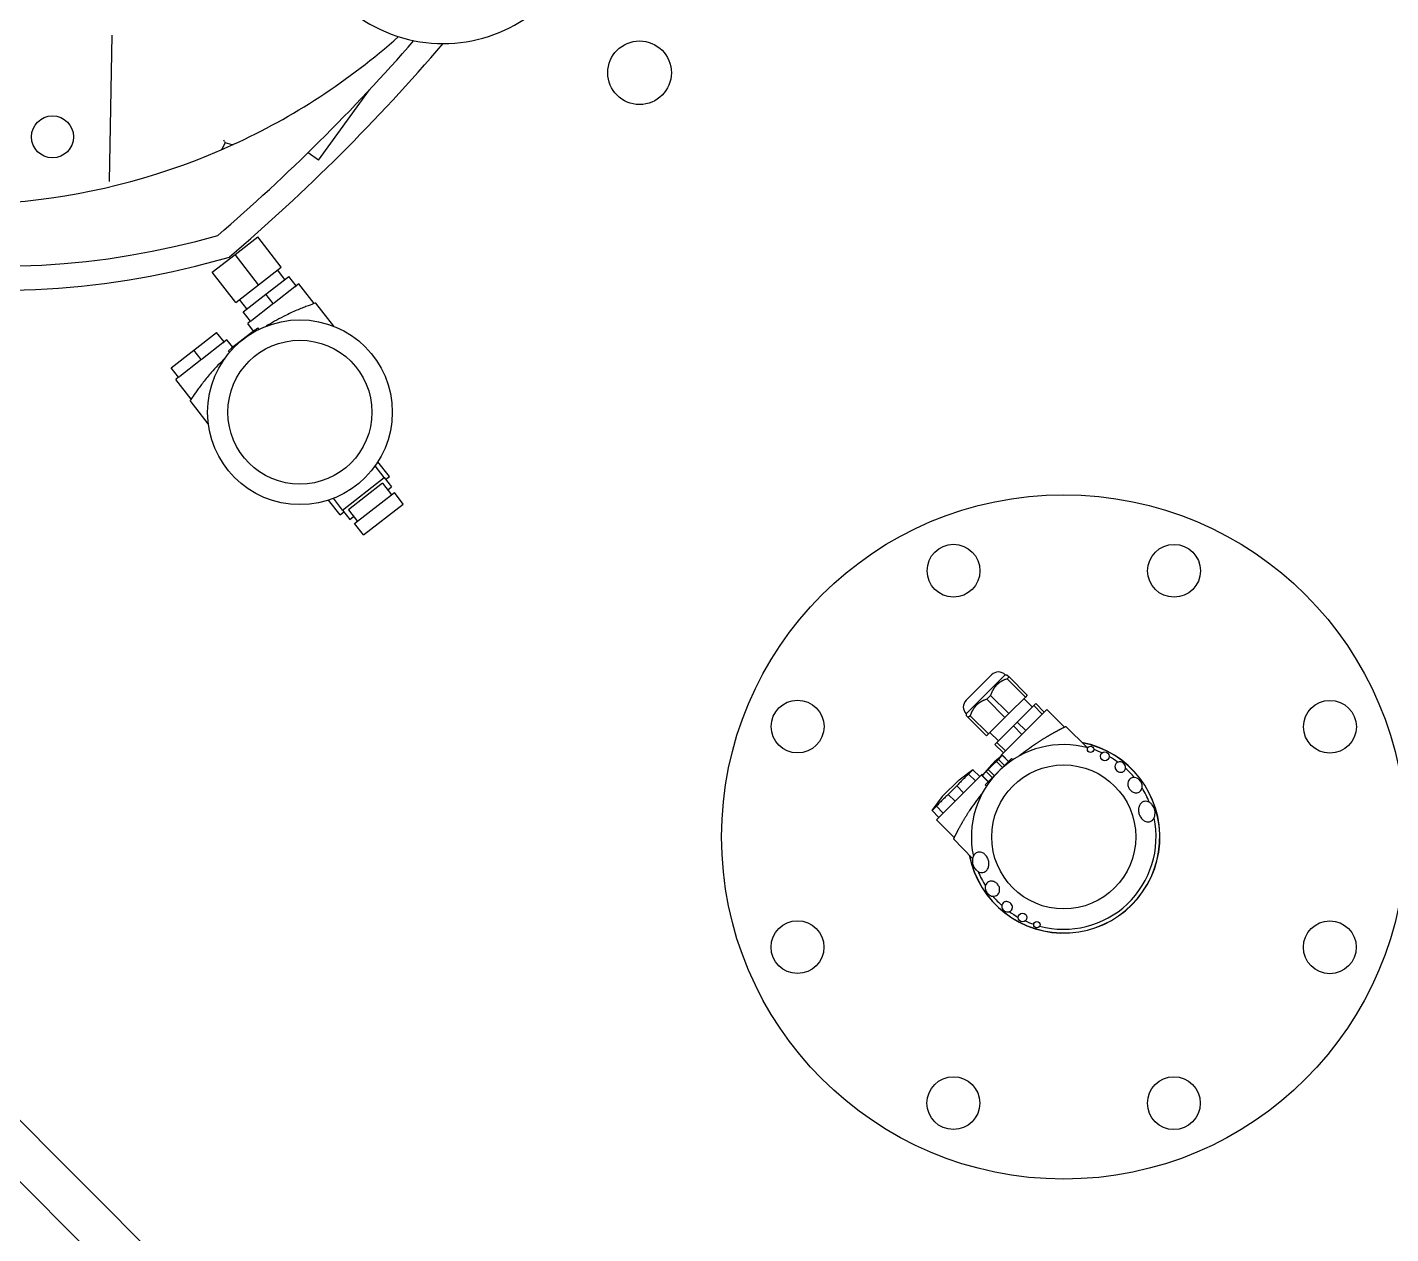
# Model space of a CAD drawing. Header units: millimetres. Extents: x 0 to 118900, y 0 to 84100.
# Drawn here: x 55569 to 56137, y 17801 to 18303 of the extents above; entities that cross this region are included whole.
import ezdxf

# ---------------------------------------------------------------- set-up
doc = ezdxf.new("R2010")
doc.units = ezdxf.units.MM
doc.header["$LTSCALE"] = 100
doc.layers.add('4003-AREA-04.1_F-Foundation', color=7, linetype='Continuous', lineweight=25, true_color=0xadadad)
doc.layers.add('P_Technical Water (TW)', color=140, linetype='Continuous', lineweight=18, true_color=0x00bfff)
doc.layers.add('4003-AREA-04.1_T-Tank', color=7, linetype='Continuous', lineweight=25)
doc.layers.add('Visible', color=7, linetype='Continuous', lineweight=25)

msp = doc.modelspace()

# ---------------------------------------------------------------- linework, layer by layer
at = {"layer": '4003-AREA-04.1_F-Foundation'}
msp.add_circle((55187.91, 18779.59), 12250, dxfattribs=at)
at = {"layer": '4003-AREA-04.1_T-Tank'}
msp.add_circle((55187.91, 18779.59), 11950, dxfattribs=at)
at = {"layer": 'P_Technical Water (TW)'}
for p, q in [((55888.24, 17525.66), (55406.25, 18007.97)), ((55875.51, 17512.94), (55393.51, 17995.25))]:
    msp.add_line(p, q, dxfattribs=at)
at = {"layer": 'Visible'}
for p, q in [((55604.29, 18300.1), (55603.21, 18239.23)), ((55690.36, 18248), (55711.62, 18277.23)), ((55651.51, 18255.29), (55650.16, 18252.53)), ((55651.31, 18255.73), (55651.05, 18256.33)), ((55651.31, 18255.73), (55651.51, 18255.29)), ((55654.46, 18254.45), (55651.51, 18255.29)), ((55690.36, 18248), (55686.06, 18251.12)), ((55603.21, 18239.23), (55603.2, 18239.07)), ((55655.64, 18208.78), (55665.11, 18216.14)), ((55674.93, 18203.51), (55665.11, 18216.14)), ((55646.17, 18201.41), (55655.64, 18208.78)), ((55665.46, 18196.15), (55655.64, 18208.78)), ((55665.46, 18196.15), (55674.93, 18203.51)), ((55676.42, 18198.33), (55673.35, 18202.28)), ((55655.98, 18188.78), (55646.17, 18201.41)), ((55655.98, 18188.78), (55665.46, 18196.15)), ((55668.53, 18192.2), (55678, 18199.56)), ((55681.07, 18195.61), (55678, 18199.56)), ((55682.25, 18196.53), (55681.07, 18195.61)), ((55688.65, 18188.3), (55682.25, 18196.53)), ((55659.05, 18184.83), (55668.53, 18192.2)), ((55671.6, 18188.25), (55668.53, 18192.2)), ((55680.56, 18195.22), (55672.1, 18188.65)), ((55680.56, 18195.22), (55681.07, 18195.61)), ((55660.63, 18186.06), (55657.56, 18190.01)), ((55662.12, 18180.89), (55659.05, 18184.83)), ((55671.09, 18187.85), (55662.63, 18181.28)), ((55671.09, 18187.85), (55671.6, 18188.25)), ((55671.6, 18188.25), (55672.1, 18188.65)), ((55696.76, 18178.83), (55689.25, 18188.5)), ((55662.12, 18180.89), (55660.94, 18179.97)), ((55663.39, 18176.81), (55660.94, 18179.97)), ((55662.12, 18180.89), (55662.63, 18181.28)), ((55638.52, 18168.88), (55648, 18176.24)), ((55651.07, 18172.29), (55648, 18176.24)), ((55652.25, 18173.21), (55651.07, 18172.29)), ((55654.71, 18170.06), (55652.25, 18173.21)), ((55663.93, 18177.23), (55654.17, 18169.64)), ((55663.93, 18177.23), (55665.19, 18178.2)), ((55664.26, 18176.81), (55663.93, 18177.23)), ((55665.69, 18177.55), (55665.19, 18178.2)), ((55629.05, 18161.51), (55638.52, 18168.88)), ((55641.59, 18164.93), (55638.52, 18168.88)), ((55650.56, 18171.9), (55642.1, 18165.33)), ((55650.56, 18171.9), (55651.07, 18172.29)), ((55652.91, 18168.66), (55654.17, 18169.64)), ((55653.41, 18168.01), (55652.91, 18168.66)), ((55654.49, 18169.22), (55654.17, 18169.64)), ((55641.08, 18164.53), (55632.63, 18157.96)), ((55641.08, 18164.53), (55641.59, 18164.93)), ((55641.59, 18164.93), (55642.1, 18165.33)), ((55632.12, 18157.57), (55629.05, 18161.51)), ((55632.12, 18157.57), (55630.93, 18156.65)), ((55637.33, 18148.41), (55630.93, 18156.65)), ((55632.12, 18157.57), (55632.63, 18157.96)), ((55645.78, 18159.54), (55645.78, 18159.54)), ((55644.51, 18138.22), (55636.99, 18147.89)), ((55719.94, 18116.27), (55715.16, 18122.42)), ((55717.78, 18115.79), (55713.98, 18120.68)), ((55700.41, 18102.29), (55717.78, 18115.79)), ((55717.07, 18113.45), (55702.86, 18102.4)), ((55717.07, 18113.45), (55720.83, 18108.61)), ((55717.78, 18115.79), (55720.82, 18111.89)), ((55718.36, 18115.04), (55719.94, 18116.27)), ((55719.24, 18110.66), (55720.82, 18111.89)), ((55699.41, 18100.32), (55694.63, 18106.47)), ((55700.41, 18102.29), (55696.61, 18107.18)), ((55705.44, 18096.64), (55722.02, 18109.53)), ((55725.7, 18104.79), (55722.02, 18109.53)), ((55699.41, 18100.32), (55700.99, 18101.54)), ((55700.41, 18102.29), (55703.45, 18098.39)), ((55702.86, 18102.4), (55706.62, 18097.56)), ((55703.45, 18098.39), (55705.03, 18099.61)), ((55709.12, 18091.9), (55725.7, 18104.79)), ((55709.12, 18091.9), (55705.44, 18096.64)), ((55960.17, 18017.43), (55976.44, 18033.69)), ((55960.18, 18023.09), (55970.79, 18033.69)), ((55976.44, 18033.69), (55977.15, 18033.69)), ((55977.15, 18033.69), (55978.03, 18032.8)), ((55978.03, 18032.8), (55977.23, 18032)), ((55984.83, 18024.4), (55977.23, 18032)), ((55985.63, 18025.2), (55978.03, 18032.8)), ((55970.35, 18025.12), (55968.74, 18023.52)), ((55976.34, 18015.92), (55968.74, 18023.52)), ((55977.95, 18017.52), (55970.35, 18025.12)), ((55977.95, 18017.52), (55984.83, 18024.4)), ((55988.36, 18020.86), (55981.48, 18013.98)), ((55987.75, 18020.25), (55984.22, 18023.79)), ((55985.63, 18025.2), (55984.83, 18024.4)), ((55989.17, 18021.66), (55988.36, 18020.86)), ((55991.9, 18017.33), (55988.36, 18020.86)), ((55992.7, 18018.13), (55989.17, 18021.66)), ((55960.17, 18017.43), (55960.17, 18016.72)), ((55961.06, 18015.84), (55960.17, 18016.72)), ((55961.86, 18016.64), (55961.06, 18015.84)), ((55968.66, 18008.24), (55961.06, 18015.84)), ((55969.46, 18009.04), (55961.86, 18016.64)), ((55969.46, 18009.04), (55976.34, 18015.92)), ((55974.66, 18000.1), (55993.76, 18019.19)), ((55977.95, 18017.52), (55976.34, 18015.92)), ((56001.13, 18011.81), (55993.76, 18019.19)), ((55969.46, 18009.04), (55968.66, 18008.24)), ((55973.61, 18006.11), (55970.07, 18009.65)), ((55979.88, 18012.38), (55972.99, 18005.5)), ((55981.48, 18013.98), (55979.88, 18012.38)), ((55983.41, 18008.84), (55979.88, 18012.38)), ((55985.02, 18010.45), (55981.48, 18013.98)), ((56001.7, 18012.08), (56010.56, 18003.37)), ((55972.99, 18005.5), (55972.19, 18004.7)), ((55975.72, 18001.16), (55972.19, 18004.7)), ((55976.53, 18001.96), (55972.99, 18005.5)), ((55969.23, 17989.01), (55977.98, 17997.76)), ((55972.79, 17997.59), (55973.61, 17998.41)), ((55972.79, 17997.59), (55975.3, 17995.08)), ((55973.61, 17998.41), (55976.12, 17995.9)), ((55974.93, 17999.83), (55974.66, 18000.1)), ((55975.31, 18000.11), (55975.34, 18000.14)), ((55975.31, 18000.11), (55977.82, 17997.6)), ((55975.34, 18000.14), (55977.85, 17997.63)), ((55979.1, 17998.88), (55977.98, 17997.76)), ((55978.35, 17997.39), (55977.98, 17997.76)), ((55979.1, 17998.88), (55979.69, 17998.3)), ((55947.79, 17973.24), (55966.88, 17992.33)), ((55957.2, 17990), (55962.92, 17994.17)), ((55962.99, 17994.1), (55961.2, 17992.3)), ((55961.2, 17992.3), (55964.03, 17989.48)), ((55962.92, 17994.17), (55962.99, 17994.1)), ((55962.99, 17994.1), (55965.82, 17991.27)), ((55966.85, 17991.65), (55966.88, 17991.68)), ((55966.85, 17991.65), (55969.36, 17989.14)), ((55967.15, 17992.06), (55966.88, 17992.33)), ((55966.88, 17991.68), (55969.38, 17989.17)), ((55968.57, 17993.38), (55969.4, 17994.2)), ((55968.57, 17993.38), (55971.08, 17990.87)), ((55969.4, 17994.2), (55971.9, 17991.69)), ((55957.2, 17990), (55950.12, 17982.93)), ((55956.3, 17987.4), (55952.71, 17983.82)), ((55956.3, 17987.4), (55959.13, 17984.57)), ((55969.23, 17989.01), (55968.1, 17987.89)), ((55968.68, 17987.3), (55968.1, 17987.89)), ((55969.23, 17989.01), (55969.6, 17988.64)), ((55950.12, 17982.93), (55945.95, 17977.2)), ((55952.71, 17983.82), (55955.54, 17980.99)), ((55946.02, 17977.13), (55945.95, 17977.2)), ((55947.81, 17978.92), (55946.02, 17977.13)), ((55946.02, 17977.13), (55948.85, 17974.3)), ((55947.81, 17978.92), (55950.64, 17976.09)), ((55955.16, 17965.86), (55947.79, 17973.24)), ((55954.88, 17965.3), (55962.85, 17957.19))]:
    msp.add_line(p, q, dxfattribs=at)
for centre, radius in [((55824.14, 18284.41), 13.25), ((55579.62, 18257.7), 8.75), ((55682.68, 18143.03), 38.47), ((55682.68, 18143.03), 29.99), ((56000.82, 17966.15), 142.5), ((55954.93, 18077.03), 11), ((56046.77, 18077), 11), ((55889.97, 18012.11), 11), ((56111.7, 18012.04), 11), ((56011.99, 18002.66), 1.31), ((56017.93, 17999.72), 1.82), ((56000.82, 17966.15), 30), ((55889.94, 17920.27), 11), ((55983.7, 17932.58), 1.82), ((55989.64, 17929.64), 1.31), ((56111.67, 17920.19), 11), ((55954.86, 17855.3), 11), ((56046.7, 17855.27), 11)]:
    msp.add_circle(centre, radius, dxfattribs=at)
for centre, radius, start, end in [((55187.91, 18779.59), 12796, 225.675698, 85.418923), ((55187.91, 18779.59), 12250, 248.674309, 61.10467), ((55187.91, 18779.59), 2654.3, 191.60929, 78.39071), ((55187.91, 18779.59), 2606, 191.09973, 78.90027), ((55187.91, 18779.59), 2600, 197.34214, 78.87433), ((55540.59, 18504.63), 275, 70.3994, 293.4223), ((55742.39, 18357.91), 61.35, 179.3366, 108.6257), ((55540.59, 18504.63), 275, 294.5401, 311.7526), ((55127.3, 18823.66), 800, 310.64729, 318.90321), ((55127.3, 18823.66), 810, 310.49425, 319.40311), ((55558.23, 18528.9), 325, 233.9812, 286.113), ((55558.23, 18528.9), 335, 233.9812, 286.4864), ((55540.59, 18504.63), 275, 293.4223, 294.5401), ((55721.03, 18093.69), 100, 116.9034, 121.6251), ((55721.03, 18093.69), 100, 134.0872, 138.8089), ((55973.61, 18030.86), 4, 44.9812, 134.9812), ((55963, 18020.26), 4, 134.9812, 224.9812), ((56000.82, 17966.15), 40.05, 190.9099, 79.0524), ((56000.82, 17966.15), 40, 191.018, 78.9443), ((56000.82, 17966.15), 38.47, 74.8865, 191.963), ((56045, 17921.94), 100, 124.0284, 128.7502), ((56012.02, 18002.76), 1.21, 69.5116, 76.4509), ((55999.05, 17967.92), 40, 126.3542, 143.6081), ((55999.05, 17967.92), 39.62, 131.5113, 138.451), ((56000.82, 17966.15), 38.47, 65.4423, 71.0758), ((56017.98, 17999.81), 1.72, 59.5481, 66.4142), ((56000.82, 17966.15), 38.47, 54.0225, 60.5201), ((56024.1, 17994.89), 2.51, 47.5778, 54.3845), ((56000.82, 17966.15), 38.47, 39.9654, 47.9398), ((56029.67, 17987.1), 3.86, 32.6046, 39.3598), ((56000.82, 17966.15), 38.47, 21.9993, 31.9969), ((56045, 17921.94), 100, 141.2122, 145.9339), ((56000.82, 17966.15), 38.47, 254.8865, 11.963), ((56000.82, 17966.15), 38.47, 201.9993, 211.9969), ((55971.96, 17945.2), 3.86, 212.6046, 219.3598), ((56000.82, 17966.15), 38.47, 219.9654, 227.9398), ((55977.53, 17937.41), 2.51, 227.5778, 234.3845), ((56000.82, 17966.15), 38.47, 234.0225, 240.5201), ((55983.65, 17932.5), 1.72, 239.5481, 246.4142), ((56000.82, 17966.15), 38.47, 245.4423, 251.0758), ((55989.61, 17929.55), 1.21, 249.5116, 256.4509)]:
    msp.add_arc(centre, radius, start, end, dxfattribs=at)
for centre, major_axis, ratio, start_param, end_param in [((55654.6, 18254.93), (0.215, -0.452), 0.999391, 5.560421, 6.268014), ((55649.71, 18252.75), (0.192, -0.462), 0.999391, 0.01517, 0.722764), ((56002.42, 17971.29), (-28.01, 28.02), 0.5, 6.222626, 6.343745), ((55995.68, 17964.55), (-28.01, 28.02), 0.5, 6.222626, 6.343745)]:
    msp.add_ellipse(centre, major_axis=major_axis, ratio=ratio, start_param=start_param, end_param=end_param, dxfattribs=at)
for points, knots in [([(55689.25, 18188.5), (55689.25, 18188.5), (55689.25, 18188.5), (55689.22, 18188.49), (55688.86, 18188.37), (55687.48, 18187.89), (55686.45, 18187.53), (55683.89, 18186.54), (55682.36, 18185.92), (55679.13, 18184.5), (55677.45, 18183.71), (55675.78, 18182.86)], [-2.25706, -2.25706, -2.25706, -2.25706, -2.237427, -2.237427, -1.702767, -1.702767, -1.13974, -1.13974, -0.560633, -0.560633, 0, 0, 0, 0]), ([(55645.78, 18159.54), (55644.61, 18158.2), (55643.48, 18156.84), (55641.42, 18154.23), (55640.5, 18152.99), (55638.94, 18150.81), (55638.3, 18149.87), (55637.4, 18148.52), (55637.12, 18148.09), (55637, 18147.9), (55636.99, 18147.89), (55636.99, 18147.89)], [-3.204029, -3.204029, -3.204029, -3.204029, -2.670229, -2.670229, -2.139018, -2.139018, -1.601802, -1.601802, -1.084933, -1.084933, -0.949074, -0.949074, -0.949074, -0.949074]), ([(55977.23, 18032), (55977.03, 18031.93), (55976.83, 18031.86), (55976.63, 18031.78), (55976.43, 18031.71), (55976.23, 18031.62), (55976.04, 18031.54), (55975.94, 18031.5), (55975.84, 18031.45), (55975.75, 18031.41), (55975.65, 18031.36), (55975.55, 18031.31), (55975.46, 18031.27), (55975.36, 18031.22), (55975.27, 18031.17), (55975.18, 18031.12), (55975.08, 18031.07), (55974.99, 18031.02), (55974.9, 18030.96), (55974.81, 18030.91), (55974.72, 18030.86), (55974.63, 18030.8), (55974.54, 18030.74), (55974.45, 18030.69), (55974.36, 18030.63), (55974.27, 18030.57), (55974.19, 18030.51), (55974.1, 18030.45), (55974.01, 18030.39), (55973.93, 18030.33), (55973.85, 18030.27), (55973.76, 18030.2), (55973.68, 18030.14), (55973.6, 18030.07), (55973.52, 18030.01), (55973.44, 18029.94), (55973.36, 18029.87), (55973.28, 18029.8), (55973.2, 18029.73), (55973.13, 18029.66), (55973.05, 18029.59), (55972.98, 18029.52), (55972.9, 18029.44), (55972.83, 18029.37), (55972.76, 18029.3), (55972.69, 18029.22), (55972.61, 18029.14), (55972.54, 18029.07), (55972.48, 18028.99), (55972.41, 18028.91), (55972.34, 18028.83), (55972.27, 18028.75), (55972.21, 18028.67), (55972.14, 18028.58), (55972.08, 18028.5), (55972.02, 18028.42), (55971.96, 18028.33), (55971.89, 18028.25), (55971.83, 18028.16), (55971.77, 18028.07), (55971.72, 18027.99), (55971.66, 18027.9), (55971.6, 18027.81), (55971.55, 18027.72), (55971.49, 18027.63), (55971.44, 18027.54), (55971.38, 18027.45), (55971.33, 18027.35), (55971.28, 18027.26), (55971.23, 18027.17), (55971.18, 18027.08), (55971.13, 18026.98), (55971.08, 18026.89), (55971.03, 18026.79), (55970.99, 18026.7), (55970.94, 18026.6), (55970.9, 18026.51), (55970.85, 18026.41), (55970.81, 18026.31), (55970.77, 18026.21), (55970.73, 18026.12), (55970.69, 18026.02), (55970.65, 18025.92), (55970.61, 18025.82), (55970.57, 18025.72), (55970.49, 18025.53), (55970.42, 18025.33), (55970.35, 18025.12)], [0, 0, 0, 0, 0.722756, 0.722756, 0.722756, 1.448845, 1.448845, 1.448845, 1.812603, 1.812603, 1.812603, 2.176577, 2.176577, 2.176577, 2.540594, 2.540594, 2.540594, 2.904496, 2.904496, 2.904496, 3.268148, 3.268148, 3.268148, 3.631435, 3.631435, 3.631435, 3.994266, 3.994266, 3.994266, 4.356578, 4.356578, 4.356578, 4.718339, 4.718339, 4.718339, 5.079553, 5.079553, 5.079553, 5.440261, 5.440261, 5.440261, 5.800606, 5.800606, 5.800606, 6.161287, 6.161287, 6.161287, 6.522511, 6.522511, 6.522511, 6.884273, 6.884273, 6.884273, 7.246531, 7.246531, 7.246531, 7.609213, 7.609213, 7.609213, 7.972215, 7.972215, 7.972215, 8.335411, 8.335411, 8.335411, 8.698655, 8.698655, 8.698655, 9.06178, 9.06178, 9.06178, 9.424603, 9.424603, 9.424603, 9.786929, 9.786929, 9.786929, 10.14855, 10.14855, 10.14855, 10.50925, 10.50925, 10.50925, 10.869506, 10.869506, 10.869506, 11.590283, 11.590283, 11.590283, 11.590283]), ([(55968.74, 18023.52), (55968.54, 18023.45), (55968.34, 18023.38), (55968.14, 18023.3), (55967.94, 18023.22), (55967.74, 18023.14), (55967.55, 18023.06), (55967.45, 18023.01), (55967.35, 18022.97), (55967.26, 18022.92), (55967.16, 18022.88), (55967.07, 18022.83), (55966.97, 18022.78), (55966.88, 18022.73), (55966.78, 18022.69), (55966.69, 18022.64), (55966.6, 18022.59), (55966.5, 18022.53), (55966.41, 18022.48), (55966.32, 18022.43), (55966.23, 18022.37), (55966.14, 18022.32), (55966.05, 18022.26), (55965.96, 18022.21), (55965.87, 18022.15), (55965.78, 18022.09), (55965.7, 18022.03), (55965.61, 18021.97), (55965.53, 18021.91), (55965.44, 18021.85), (55965.36, 18021.78), (55965.27, 18021.72), (55965.19, 18021.66), (55965.11, 18021.59), (55965.03, 18021.52), (55964.95, 18021.46), (55964.87, 18021.39), (55964.79, 18021.32), (55964.71, 18021.25), (55964.64, 18021.18), (55964.56, 18021.11), (55964.49, 18021.04), (55964.41, 18020.96), (55964.34, 18020.89), (55964.27, 18020.81), (55964.2, 18020.74), (55964.13, 18020.66), (55964.06, 18020.58), (55963.99, 18020.5), (55963.92, 18020.43), (55963.85, 18020.35), (55963.79, 18020.26), (55963.72, 18020.18), (55963.66, 18020.1), (55963.59, 18020.02), (55963.53, 18019.93), (55963.47, 18019.85), (55963.41, 18019.76), (55963.35, 18019.68), (55963.29, 18019.59), (55963.23, 18019.5), (55963.17, 18019.41), (55963.11, 18019.33), (55963.06, 18019.24), (55963, 18019.15), (55962.95, 18019.06), (55962.9, 18018.96), (55962.84, 18018.87), (55962.79, 18018.78), (55962.74, 18018.69), (55962.69, 18018.59), (55962.64, 18018.5), (55962.59, 18018.4), (55962.55, 18018.31), (55962.5, 18018.21), (55962.45, 18018.12), (55962.41, 18018.02), (55962.37, 18017.93), (55962.32, 18017.83), (55962.28, 18017.73), (55962.24, 18017.63), (55962.2, 18017.54), (55962.16, 18017.44), (55962.12, 18017.34), (55962.08, 18017.24), (55962, 18017.04), (55961.93, 18016.84), (55961.86, 18016.64)], [0, 0, 0, 0, 0.722756, 0.722756, 0.722756, 1.448845, 1.448845, 1.448845, 1.812603, 1.812603, 1.812603, 2.176577, 2.176577, 2.176577, 2.540594, 2.540594, 2.540594, 2.904496, 2.904496, 2.904496, 3.268148, 3.268148, 3.268148, 3.631435, 3.631435, 3.631435, 3.994266, 3.994266, 3.994266, 4.356578, 4.356578, 4.356578, 4.718339, 4.718339, 4.718339, 5.079553, 5.079553, 5.079553, 5.440261, 5.440261, 5.440261, 5.800606, 5.800606, 5.800606, 6.161287, 6.161287, 6.161287, 6.522511, 6.522511, 6.522511, 6.884273, 6.884273, 6.884273, 7.246531, 7.246531, 7.246531, 7.609213, 7.609213, 7.609213, 7.972215, 7.972215, 7.972215, 8.335411, 8.335411, 8.335411, 8.698655, 8.698655, 8.698655, 9.06178, 9.06178, 9.06178, 9.424603, 9.424603, 9.424603, 9.786929, 9.786929, 9.786929, 10.14855, 10.14855, 10.14855, 10.50925, 10.50925, 10.50925, 10.869506, 10.869506, 10.869506, 11.590283, 11.590283, 11.590283, 11.590283]), ([(56001.7, 18012.08), (56001.7, 18012.08), (56001.7, 18012.08), (56001.7, 18012.08), (56001.7, 18012.08), (56001.69, 18012.08), (56001.69, 18012.08), (56001.68, 18012.08), (56001.67, 18012.07), (56001.66, 18012.07), (56001.66, 18012.06), (56001.65, 18012.06), (56001.64, 18012.06), (56001.63, 18012.05), (56001.63, 18012.05), (56001.62, 18012.05), (56001.6, 18012.04), (56001.58, 18012.03), (56001.56, 18012.02), (56001.54, 18012.01), (56001.51, 18011.99), (56001.48, 18011.98), (56001.45, 18011.97), (56001.42, 18011.95), (56001.39, 18011.93), (56001.35, 18011.92), (56001.32, 18011.9), (56001.28, 18011.88), (56001.24, 18011.86), (56001.2, 18011.84), (56001.15, 18011.82), (56001.11, 18011.8), (56001.06, 18011.78), (56001.01, 18011.75), (56000.96, 18011.73), (56000.91, 18011.7), (56000.85, 18011.67), (56000.8, 18011.65), (56000.74, 18011.62), (56000.68, 18011.59), (56000.62, 18011.56), (56000.56, 18011.53), (56000.49, 18011.5), (56000.43, 18011.46), (56000.36, 18011.43), (56000.29, 18011.4), (56000.16, 18011.33), (56000.01, 18011.25), (55999.85, 18011.17), (55999.77, 18011.13), (55999.69, 18011.09), (55999.61, 18011.05), (55999.53, 18011.01), (55999.44, 18010.97), (55999.36, 18010.92), (55999.27, 18010.88), (55999.18, 18010.83), (55999.09, 18010.78), (55999, 18010.74), (55998.9, 18010.69), (55998.81, 18010.64), (55998.71, 18010.59), (55998.62, 18010.54), (55998.52, 18010.49), (55998.42, 18010.44), (55998.32, 18010.38), (55998.22, 18010.33), (55998.12, 18010.27), (55998.01, 18010.22), (55997.91, 18010.16), (55997.8, 18010.11), (55997.69, 18010.05), (55997.59, 18009.99), (55997.48, 18009.93), (55997.37, 18009.87), (55997.26, 18009.81), (55997.2, 18009.78), (55997.15, 18009.75), (55997.09, 18009.72), (55997.03, 18009.69), (55996.98, 18009.66), (55996.92, 18009.63), (55996.81, 18009.57), (55996.69, 18009.5), (55996.57, 18009.44), (55996.46, 18009.37), (55996.34, 18009.31), (55996.22, 18009.24), (55996.1, 18009.17), (55995.98, 18009.11), (55995.85, 18009.04), (55995.73, 18008.97), (55995.61, 18008.9), (55995.48, 18008.83), (55995.36, 18008.76), (55995.23, 18008.68), (55995.11, 18008.61), (55994.98, 18008.54), (55994.85, 18008.46), (55994.72, 18008.39), (55994.59, 18008.31), (55994.46, 18008.24), (55994.33, 18008.16), (55994.2, 18008.08), (55994.07, 18008.01), (55993.94, 18007.93), (55993.81, 18007.85), (55993.67, 18007.77), (55993.54, 18007.69), (55993.41, 18007.61), (55993.27, 18007.53), (55993.14, 18007.45), (55993.01, 18007.37), (55992.87, 18007.29), (55992.74, 18007.2), (55992.67, 18007.16), (55992.6, 18007.12), (55992.53, 18007.08), (55992.47, 18007.04), (55992.4, 18006.99), (55992.33, 18006.95), (55992.2, 18006.87), (55992.06, 18006.78), (55991.92, 18006.7), (55991.79, 18006.61), (55991.65, 18006.53), (55991.51, 18006.44), (55991.37, 18006.35), (55991.24, 18006.27), (55991.1, 18006.18), (55990.96, 18006.09), (55990.82, 18006), (55990.69, 18005.91), (55990.55, 18005.82), (55990.41, 18005.73), (55990.27, 18005.64), (55990.14, 18005.55), (55990, 18005.46), (55989.86, 18005.37), (55989.72, 18005.28), (55989.58, 18005.19), (55989.45, 18005.1), (55989.31, 18005), (55989.17, 18004.91), (55989.04, 18004.82)], [9.447944, 9.447944, 9.447944, 9.447944, 9.49247, 9.49247, 9.49247, 9.991617, 9.991617, 9.991617, 10.489447, 10.489447, 10.489447, 10.73778, 10.73778, 10.73778, 10.986052, 10.986052, 10.986052, 11.483724, 11.483724, 11.483724, 11.9827, 11.9827, 11.9827, 12.482694, 12.482694, 12.482694, 12.983388, 12.983388, 12.983388, 13.48444, 13.48444, 13.48444, 13.985492, 13.985492, 13.985492, 14.486179, 14.486179, 14.486179, 14.986134, 14.986134, 14.986134, 15.485003, 15.485003, 15.485003, 15.982444, 15.982444, 15.982444, 16.977056, 16.977056, 16.977056, 17.476159, 17.476159, 17.476159, 17.976163, 17.976163, 17.976163, 18.476785, 18.476785, 18.476785, 18.97772, 18.97772, 18.97772, 19.478652, 19.478652, 19.478652, 19.979255, 19.979255, 19.979255, 20.479202, 20.479202, 20.479202, 20.978172, 20.978172, 20.978172, 21.475853, 21.475853, 21.475853, 21.724121, 21.724121, 21.724121, 21.972446, 21.972446, 21.972446, 22.470175, 22.470175, 22.470175, 22.969147, 22.969147, 22.969147, 23.469105, 23.469105, 23.469105, 23.969769, 23.969769, 23.969769, 24.470851, 24.470851, 24.470851, 24.97205, 24.97205, 24.97205, 25.473065, 25.473065, 25.473065, 25.973598, 25.973598, 25.973598, 26.473358, 26.473358, 26.473358, 26.972066, 26.972066, 26.972066, 27.469467, 27.469467, 27.469467, 27.71765, 27.71765, 27.71765, 27.96591, 27.96591, 27.96591, 28.462855, 28.462855, 28.462855, 28.960125, 28.960125, 28.960125, 29.45743, 29.45743, 29.45743, 29.954485, 29.954485, 29.954485, 30.451011, 30.451011, 30.451011, 30.947254, 30.947254, 30.947254, 31.443467, 31.443467, 31.443467, 31.939661, 31.939661, 31.939661, 31.939661]), ([(56023.49, 17997.31), (56023.39, 17997.28), (56023.35, 17997.26), (56023.09, 17997.15), (56022.89, 17997.02), (56022.56, 17996.69), (56022.42, 17996.5), (56022.26, 17996.12), (56022.17, 17995.88), (56022.15, 17995.26), (56022.2, 17994.97), (56022.42, 17994.39), (56022.59, 17994.11), (56023.04, 17993.63), (56023.32, 17993.43), (56023.89, 17993.17), (56024.18, 17993.09), (56024.75, 17993.05), (56025.02, 17993.08), (56025.27, 17993.16)], [-0.8880941, -0.8880941, -0.8880941, -0.8880941, -0.8540851, -0.8540851, -0.7043262, -0.7043262, -0.5505729, -0.5505729, -0.4535132, -0.4535132, -0.367199, -0.367199, -0.26893, -0.26893, -0.1703214, -0.1703214, -0.0796423, -0.0796423, 0, 0, 0, 0]), ([(56025.27, 17993.16), (56025.42, 17993.21), (56025.57, 17993.28), (56025.84, 17993.44), (56025.97, 17993.54), (56026.27, 17993.86), (56026.39, 17994.07), (56026.53, 17994.43), (56026.62, 17994.69), (56026.6, 17995.34), (56026.53, 17995.63), (56026.28, 17996.21), (56026.08, 17996.48), (56025.61, 17996.93), (56025.34, 17997.11), (56024.74, 17997.35), (56024.45, 17997.4), (56023.96, 17997.41), (56023.77, 17997.4), (56023.49, 17997.31)], [-2.02087, -2.02087, -2.02087, -2.02087, -1.877254, -1.877254, -1.733386, -1.733386, -1.484034, -1.484034, -1.280209, -1.280209, -1.106342, -1.106342, -0.913487, -0.913487, -0.72369, -0.72369, -0.538223, -0.538223, -0.390034, -0.390034, -0.390034, -0.390034]), ([(55961.2, 17992.3), (55960.99, 17992.11), (55960.77, 17991.92), (55960.56, 17991.72), (55960.35, 17991.53), (55960.13, 17991.33), (55959.92, 17991.13), (55959.71, 17990.94), (55959.5, 17990.74), (55959.3, 17990.53), (55959.19, 17990.43), (55959.09, 17990.33), (55958.99, 17990.23), (55958.88, 17990.13), (55958.78, 17990.03), (55958.68, 17989.93), (55958.47, 17989.72), (55958.27, 17989.52), (55958.07, 17989.31), (55957.87, 17989.1), (55957.67, 17988.89), (55957.47, 17988.68), (55957.27, 17988.47), (55957.08, 17988.26), (55956.88, 17988.05), (55956.69, 17987.83), (55956.49, 17987.62), (55956.3, 17987.4)], [0, 0, 0, 0, 1.001074, 1.001074, 1.001074, 2.00226, 2.00226, 2.00226, 3.003465, 3.003465, 3.003465, 3.504049, 3.504049, 3.504049, 4.004609, 4.004609, 4.004609, 5.005639, 5.005639, 5.005639, 6.006706, 6.006706, 6.006706, 7.00786, 7.00786, 7.00786, 8.009049, 8.009049, 8.009049, 8.009049]), ([(56031.53, 17990.48), (56031.47, 17990.52), (56031.41, 17990.55), (56031.02, 17990.73), (56030.67, 17990.83), (56029.88, 17990.9), (56029.52, 17990.84), (56029, 17990.68), (56028.72, 17990.55), (56028.2, 17990.13), (56027.98, 17989.87), (56027.65, 17989.25), (56027.54, 17988.9), (56027.45, 17988.09), (56027.5, 17987.64), (56027.77, 17986.72), (56028.02, 17986.26), (56028.65, 17985.49), (56029.04, 17985.16), (56029.47, 17984.93)], [-0.969635, -0.969635, -0.969635, -0.969635, -0.9516039, -0.9516039, -0.8590401, -0.8590401, -0.7468642, -0.7468642, -0.6448206, -0.6448206, -0.5452979, -0.5452979, -0.4337363, -0.4337363, -0.3009485, -0.3009485, -0.1487815, -0.1487815, 0, 0, 0, 0]), ([(56029.47, 17984.93), (56029.69, 17984.81), (56029.91, 17984.72), (56030.38, 17984.58), (56030.62, 17984.54), (56031.23, 17984.52), (56031.56, 17984.58), (56032.08, 17984.77), (56032.33, 17984.9), (56032.81, 17985.29), (56033.02, 17985.55), (56033.36, 17986.17), (56033.46, 17986.53), (56033.55, 17987.34), (56033.49, 17987.8), (56033.22, 17988.72), (56032.96, 17989.18), (56032.25, 17990.04), (56031.84, 17990.31), (56031.53, 17990.48)], [-1.0291835, -1.0291835, -1.0291835, -1.0291835, -0.9910934, -0.9910934, -0.952916, -0.952916, -0.8965015, -0.8965015, -0.8521566, -0.8521566, -0.803104, -0.803104, -0.7474184, -0.7474184, -0.681095, -0.681095, -0.6048226, -0.6048226, -0.5137114, -0.5137114, -0.5137114, -0.5137114]), ([(55952.71, 17983.82), (55952.5, 17983.63), (55952.28, 17983.44), (55952.07, 17983.24), (55951.86, 17983.05), (55951.65, 17982.85), (55951.44, 17982.65), (55951.22, 17982.45), (55951.02, 17982.25), (55950.81, 17982.05), (55950.7, 17981.95), (55950.6, 17981.85), (55950.5, 17981.75), (55950.4, 17981.65), (55950.29, 17981.55), (55950.19, 17981.44), (55949.99, 17981.24), (55949.78, 17981.03), (55949.58, 17980.83), (55949.38, 17980.62), (55949.18, 17980.41), (55948.98, 17980.2), (55948.78, 17979.99), (55948.59, 17979.78), (55948.39, 17979.57), (55948.2, 17979.35), (55948, 17979.14), (55947.81, 17978.92)], [0, 0, 0, 0, 1.001074, 1.001074, 1.001074, 2.00226, 2.00226, 2.00226, 3.003465, 3.003465, 3.003465, 3.504049, 3.504049, 3.504049, 4.004609, 4.004609, 4.004609, 5.005639, 5.005639, 5.005639, 6.006706, 6.006706, 6.006706, 7.00786, 7.00786, 7.00786, 8.009049, 8.009049, 8.009049, 8.009049]), ([(56038.5, 17974.23), (56038.67, 17974.59), (56038.77, 17974.99), (56038.88, 17975.79), (56038.89, 17976.2), (56038.78, 17977.34), (56038.56, 17978.07), (56037.9, 17979.29), (56037.53, 17979.74), (56036.85, 17980.36), (56036.47, 17980.61), (56035.7, 17980.92), (56035.34, 17980.98), (56034.66, 17981.01), (56034.33, 17980.96), (56033.67, 17980.72), (56033.36, 17980.51), (56032.87, 17980.06), (56032.58, 17979.73), (56032.35, 17979.22)], [-1.609031, -1.609031, -1.609031, -1.609031, -1.482703, -1.482703, -1.356113, -1.356113, -1.130422, -1.130422, -0.927719, -0.927719, -0.736307, -0.736307, -0.5717, -0.5717, -0.381786, -0.381786, -0.170571, -0.170571, 0, 0, 0, 0]), ([(55962.16, 17977.96), (55961.97, 17977.68), (55961.79, 17977.41), (55961.6, 17977.13), (55961.51, 17977), (55961.42, 17976.86), (55961.33, 17976.72), (55961.24, 17976.58), (55961.15, 17976.45), (55961.06, 17976.31), (55960.97, 17976.17), (55960.89, 17976.03), (55960.8, 17975.9), (55960.71, 17975.76), (55960.62, 17975.62), (55960.53, 17975.48), (55960.45, 17975.34), (55960.36, 17975.21), (55960.27, 17975.07), (55960.19, 17974.93), (55960.1, 17974.8), (55960.02, 17974.66), (55959.93, 17974.52), (55959.85, 17974.39), (55959.77, 17974.25), (55959.68, 17974.11), (55959.6, 17973.98), (55959.52, 17973.84), (55959.44, 17973.71), (55959.35, 17973.57), (55959.27, 17973.44), (55959.19, 17973.31), (55959.12, 17973.17), (55959.04, 17973.04), (55958.96, 17972.91), (55958.88, 17972.78), (55958.8, 17972.65), (55958.73, 17972.52), (55958.65, 17972.39), (55958.58, 17972.26), (55958.5, 17972.13), (55958.43, 17972.01), (55958.36, 17971.88), (55958.32, 17971.82), (55958.28, 17971.76), (55958.25, 17971.69), (55958.21, 17971.63), (55958.18, 17971.57), (55958.14, 17971.51), (55958.07, 17971.38), (55958, 17971.26), (55957.93, 17971.14), (55957.86, 17971.02), (55957.8, 17970.9), (55957.73, 17970.78), (55957.66, 17970.66), (55957.6, 17970.54), (55957.53, 17970.42), (55957.47, 17970.3), (55957.4, 17970.19), (55957.34, 17970.07), (55957.28, 17969.96), (55957.21, 17969.85), (55957.15, 17969.73), (55957.09, 17969.62), (55957.03, 17969.51), (55956.97, 17969.4), (55956.92, 17969.29), (55956.86, 17969.19), (55956.8, 17969.08), (55956.75, 17968.98), (55956.69, 17968.87), (55956.64, 17968.77), (55956.58, 17968.67), (55956.53, 17968.57), (55956.48, 17968.47), (55956.43, 17968.37), (55956.38, 17968.28), (55956.33, 17968.18), (55956.28, 17968.09), (55956.23, 17968), (55956.18, 17967.91), (55956.14, 17967.82), (55956.09, 17967.73), (55956.05, 17967.64), (55956, 17967.55), (55955.96, 17967.47), (55955.92, 17967.39), (55955.88, 17967.3), (55955.83, 17967.22), (55955.79, 17967.15), (55955.75, 17967.07), (55955.72, 17966.99), (55955.68, 17966.92), (55955.64, 17966.84), (55955.61, 17966.77), (55955.57, 17966.7), (55955.54, 17966.63), (55955.5, 17966.57), (55955.47, 17966.5), (55955.44, 17966.44), (55955.41, 17966.37), (55955.38, 17966.31), (55955.35, 17966.25), (55955.32, 17966.2), (55955.29, 17966.14), (55955.27, 17966.09), (55955.24, 17966.03), (55955.22, 17965.99), (55955.19, 17965.94), (55955.17, 17965.89), (55955.15, 17965.84), (55955.13, 17965.8), (55955.1, 17965.76), (55955.09, 17965.72), (55955.07, 17965.68), (55955.05, 17965.64), (55955.03, 17965.61), (55955.02, 17965.58), (55955, 17965.55), (55954.99, 17965.52), (55954.97, 17965.49), (55954.96, 17965.46), (55954.95, 17965.44), (55954.94, 17965.42), (55954.93, 17965.4), (55954.92, 17965.38), (55954.91, 17965.36), (55954.91, 17965.35), (55954.9, 17965.34), (55954.89, 17965.32), (55954.89, 17965.32), (55954.89, 17965.31), (55954.88, 17965.3), (55954.88, 17965.3), (55954.88, 17965.3), (55954.88, 17965.3), (55954.88, 17965.3), (55954.88, 17965.3)], [0, 0, 0, 0, 0.992128, 0.992128, 0.992128, 1.48835, 1.48835, 1.48835, 1.984511, 1.984511, 1.984511, 2.481689, 2.481689, 2.481689, 2.980163, 2.980163, 2.980163, 3.479687, 3.479687, 3.479687, 3.979993, 3.979993, 3.979993, 4.480793, 4.480793, 4.480793, 4.981792, 4.981792, 4.981792, 5.482687, 5.482687, 5.482687, 5.983175, 5.983175, 5.983175, 6.482958, 6.482958, 6.482958, 6.981751, 6.981751, 6.981751, 7.479281, 7.479281, 7.479281, 7.727495, 7.727495, 7.727495, 7.975713, 7.975713, 7.975713, 8.473268, 8.473268, 8.473268, 8.972089, 8.972089, 8.972089, 9.471888, 9.471888, 9.471888, 9.972362, 9.972362, 9.972362, 10.473204, 10.473204, 10.473204, 10.974102, 10.974102, 10.974102, 11.474749, 11.474749, 11.474749, 11.974849, 11.974849, 11.974849, 12.47412, 12.47412, 12.47412, 12.9723, 12.9723, 12.9723, 13.469157, 13.469157, 13.469157, 13.965938, 13.965938, 13.965938, 14.464216, 14.464216, 14.464216, 14.963673, 14.963673, 14.963673, 15.463965, 15.463965, 15.463965, 15.964741, 15.964741, 15.964741, 16.465651, 16.465651, 16.465651, 16.96635, 16.96635, 16.96635, 17.466505, 17.466505, 17.466505, 17.965807, 17.965807, 17.965807, 18.463974, 18.463974, 18.463974, 18.960764, 18.960764, 18.960764, 19.457641, 19.457641, 19.457641, 19.956017, 19.956017, 19.956017, 20.45557, 20.45557, 20.45557, 20.955954, 20.955954, 20.955954, 21.456803, 21.456803, 21.456803, 21.957743, 21.957743, 21.957743, 22.458399, 22.458399, 22.458399, 22.491443, 22.491443, 22.491443, 22.491443]), ([(56032.35, 17979.22), (56032.1, 17978.67), (56032.02, 17978.14), (56031.94, 17977.31), (56031.97, 17976.83), (56032.17, 17975.77), (56032.38, 17975.15), (56033.03, 17974.04), (56033.4, 17973.61), (56034.05, 17973.05), (56034.44, 17972.78), (56035.28, 17972.5), (56035.62, 17972.44), (56036.36, 17972.45), (56036.66, 17972.54), (56037.17, 17972.73), (56037.48, 17972.93), (56037.97, 17973.38), (56038.26, 17973.71), (56038.5, 17974.23)], [-1.472432, -1.472432, -1.472432, -1.472432, -1.337706, -1.337706, -1.147944, -1.147944, -0.917166, -0.917166, -0.718918, -0.718918, -0.577001, -0.577001, -0.487694, -0.487694, -0.382199, -0.382199, -0.171509, -0.171509, 0, 0, 0, 0]), ([(55963.13, 17958.08), (55962.96, 17957.71), (55962.86, 17957.32), (55962.75, 17956.51), (55962.74, 17956.1), (55962.85, 17954.97), (55963.07, 17954.24), (55963.73, 17953.02), (55964.1, 17952.57), (55964.78, 17951.95), (55965.16, 17951.7), (55965.94, 17951.39), (55966.29, 17951.32), (55966.97, 17951.3), (55967.3, 17951.35), (55967.96, 17951.59), (55968.27, 17951.79), (55968.76, 17952.25), (55969.05, 17952.57), (55969.29, 17953.09)], [-1.607888, -1.607888, -1.607888, -1.607888, -1.481749, -1.481749, -1.355353, -1.355353, -1.129969, -1.129969, -0.927504, -0.927504, -0.736338, -0.736338, -0.57178, -0.57178, -0.381818, -0.381818, -0.170612, -0.170612, 0, 0, 0, 0]), ([(55969.29, 17953.09), (55969.53, 17953.64), (55969.61, 17954.16), (55969.69, 17954.99), (55969.66, 17955.48), (55969.46, 17956.53), (55969.25, 17957.16), (55968.6, 17958.27), (55968.23, 17958.7), (55967.58, 17959.25), (55967.19, 17959.53), (55966.35, 17959.81), (55966.01, 17959.86), (55965.27, 17959.86), (55964.98, 17959.77), (55964.46, 17959.58), (55964.15, 17959.38), (55963.66, 17958.93), (55963.37, 17958.6), (55963.13, 17958.08)], [-1.472432, -1.472432, -1.472432, -1.472432, -1.337706, -1.337706, -1.147944, -1.147944, -0.917166, -0.917166, -0.718918, -0.718918, -0.577001, -0.577001, -0.487694, -0.487694, -0.382199, -0.382199, -0.171509, -0.171509, 0, 0, 0, 0]), ([(55972.16, 17947.38), (55971.94, 17947.49), (55971.72, 17947.59), (55971.25, 17947.72), (55971.01, 17947.76), (55970.4, 17947.78), (55970.07, 17947.72), (55969.55, 17947.53), (55969.3, 17947.41), (55968.82, 17947.01), (55968.61, 17946.75), (55968.27, 17946.13), (55968.17, 17945.78), (55968.09, 17944.96), (55968.14, 17944.51), (55968.42, 17943.59), (55968.67, 17943.13), (55969.39, 17942.26), (55969.79, 17941.99), (55970.1, 17941.82)], [-1.0291835, -1.0291835, -1.0291835, -1.0291835, -0.9910934, -0.9910934, -0.952916, -0.952916, -0.8965015, -0.8965015, -0.8521566, -0.8521566, -0.803104, -0.803104, -0.7474184, -0.7474184, -0.681095, -0.681095, -0.6048226, -0.6048226, -0.5137114, -0.5137114, -0.5137114, -0.5137114]), ([(55970.1, 17941.82), (55970.16, 17941.79), (55970.23, 17941.76), (55970.61, 17941.58), (55970.96, 17941.48), (55971.75, 17941.4), (55972.11, 17941.47), (55972.63, 17941.63), (55972.91, 17941.76), (55973.43, 17942.18), (55973.65, 17942.44), (55973.99, 17943.05), (55974.09, 17943.41), (55974.18, 17944.22), (55974.13, 17944.67), (55973.86, 17945.58), (55973.61, 17946.04), (55972.98, 17946.82), (55972.6, 17947.14), (55972.16, 17947.38)], [-0.9704707, -0.9704707, -0.9704707, -0.9704707, -0.9524176, -0.9524176, -0.8597699, -0.8597699, -0.7475058, -0.7475058, -0.6453648, -0.6453648, -0.5457474, -0.5457474, -0.4340768, -0.4340768, -0.3011587, -0.3011587, -0.1488437, -0.1488437, 0, 0, 0, 0]), ([(55976.36, 17939.15), (55976.21, 17939.1), (55976.06, 17939.03), (55975.79, 17938.86), (55975.66, 17938.76), (55975.36, 17938.45), (55975.24, 17938.23), (55975.1, 17937.87), (55975.02, 17937.61), (55975.03, 17936.97), (55975.1, 17936.67), (55975.35, 17936.1), (55975.55, 17935.83), (55976.02, 17935.38), (55976.3, 17935.2), (55976.89, 17934.96), (55977.18, 17934.9), (55977.67, 17934.89), (55977.86, 17934.9), (55978.14, 17934.99)], [-2.02087, -2.02087, -2.02087, -2.02087, -1.877254, -1.877254, -1.733386, -1.733386, -1.484034, -1.484034, -1.280209, -1.280209, -1.106342, -1.106342, -0.913487, -0.913487, -0.72369, -0.72369, -0.538223, -0.538223, -0.390034, -0.390034, -0.390034, -0.390034]), ([(55978.14, 17934.99), (55978.24, 17935.03), (55978.28, 17935.05), (55978.54, 17935.16), (55978.74, 17935.29), (55979.07, 17935.61), (55979.21, 17935.81), (55979.37, 17936.18), (55979.46, 17936.43), (55979.48, 17937.04), (55979.43, 17937.33), (55979.22, 17937.91), (55979.04, 17938.19), (55978.59, 17938.67), (55978.32, 17938.87), (55977.74, 17939.14), (55977.45, 17939.22), (55976.88, 17939.25), (55976.61, 17939.23), (55976.36, 17939.15)], [-0.8880941, -0.8880941, -0.8880941, -0.8880941, -0.8540851, -0.8540851, -0.7043262, -0.7043262, -0.5505729, -0.5505729, -0.4535132, -0.4535132, -0.367199, -0.367199, -0.26893, -0.26893, -0.1703214, -0.1703214, -0.0796423, -0.0796423, 0, 0, 0, 0])]:
    msp.add_open_spline(points, degree=3, knots=knots, dxfattribs=at)

doc.saveas('drawing.dxf')
